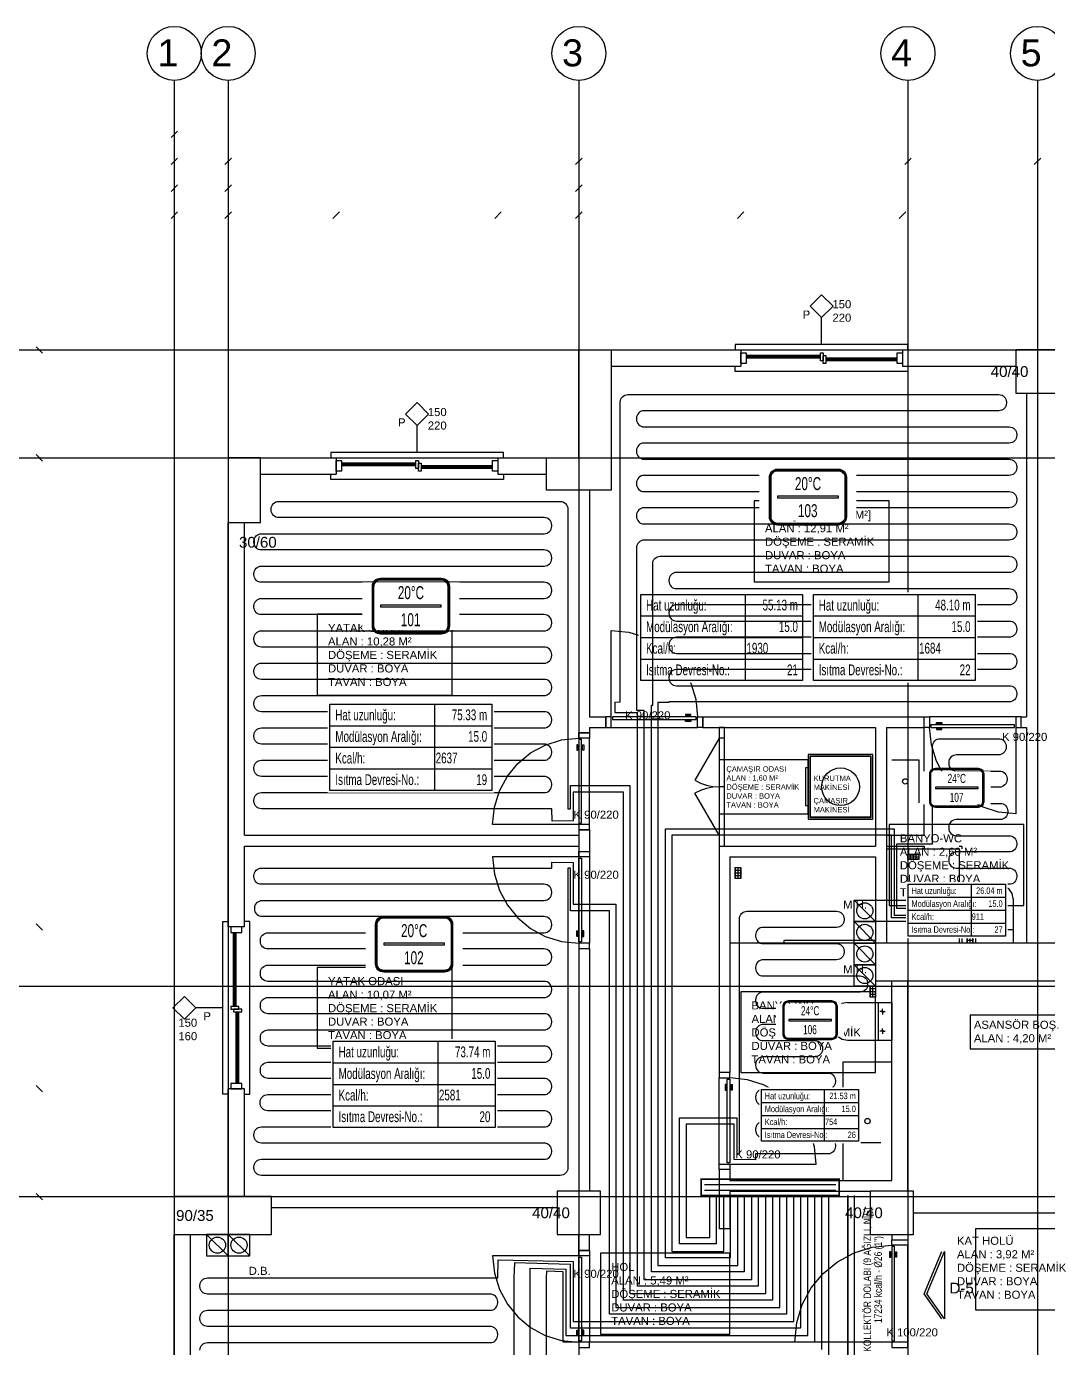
# Model space of a CAD drawing. Header units: centimetres. Extents: x -1224 to 8120, y -5771 to -1283.
# Drawn here: x 1289 to 2235, y -2508 to -1283 of the extents above; entities that cross this region are included whole.
import ezdxf
from ezdxf.enums import TextEntityAlignment as Align

# ---------------------------------------------------------------- set-up
doc = ezdxf.new("R2010")
doc.units = ezdxf.units.CM
for name, color, linetype in [('ROTAS-ISITMA-CAP', 41, 'Continuous'), ('ROTAS-ISITMA-DONUS-BORU', 30, 'Continuous'), ('ROTAS-ISITMA-ETIKET', 2, 'Continuous'), ('ROTAS-ISITMA-GIDIS-BORU', 10, 'Continuous'), ('ROTAS-ISITMA-KOLLEKTOR', 4, 'Continuous'), ('ROTAS-ISITMA-MAHAL-ETIKET', 2, 'Continuous'), ('ROTAS-ISITMA-PEX', 1, 'Continuous'), ('ROTAS-ISITMA-YAZI', 7, 'Continuous'), ('ROTAS-MIMARI', 8, 'Continuous'), ('ROTAS-MIMARI-KOLON', 8, 'Continuous'), ('ROTAS-MIMARI-YAZI', 8, 'Continuous')]:
    doc.layers.add(name, color=color, linetype=linetype)
doc.styles.add('ROTAS-YAZI', font='arial.ttf')

# ---------------------------------------------------------------- blocks, each defined once
blk = doc.blocks.new('ROTAS-YI-ETIKET')
at = {"color": 2}
for p, q in [((96.9, 0), (96.9, -80)), ((0, -20), (150, -20)), ((0, -40), (150, -40)), ((0, -60), (150, -60))]:
    blk.add_line(p, q, dxfattribs=at)
at = {"color": 2, "extrusion": (0, 0, -1)}
blk.add_lwpolyline([(-150, 0), (-150, -80), (0, -80), (0, 0)], close=True, dxfattribs=at)
at = {"color": 2, "style": 'ROTAS-YAZI', "width": 0.65}
for s, p in [('Hat uzunluğu:', (5, -10)), ('Modülasyon Aralığı:', (5, -30)), ('Kcal/h:', (5, -50)), ('Isıtma Devresi-No.:', (5, -70))]:
    blk.add_text(s, height=10, dxfattribs=at).set_placement(p, align=Align.MIDDLE_LEFT)
at = {"color": 2, "style": 'ROTAS-YAZI', "width": 0.65, "flags": 1}
for tag in ['ALAN', 'NO', 'DERECE', 'BORU', 'MAHAL']:
    blk.add_attdef(tag, (0, 0), '', height=5, dxfattribs=at)
at = {"color": 2, "style": 'ROTAS-YAZI', "width": 0.65}
for tag, p in [('UZ', (145.7, -14.9)), ('AR', (145.7, -34.9)), ('NO1', (145.7, -75))]:
    blk.add_attdef(tag, text='', height=10, dxfattribs=at).set_placement(p, align=Align.RIGHT)
blk.add_attdef('YER', (98, -54.9), '', height=10, dxfattribs=at)
blk = doc.blocks.new('ROTAS-YI-MAHAL')
at = {"color": 2, "extrusion": (0, 0, -1)}
for points in [[(35.7, -18.4), (35.7, 18.4, 0.414214), (28.2, 25.9), (-28.2, 25.9, 0.414214), (-35.7, 18.4), (-35.7, -18.4, 0.414214), (-28.2, -25.9), (28.2, -25.9, 0.414214)], [(34.2, -18.4), (34.2, 18.4, 0.414214), (28.2, 24.4), (-28.2, 24.4, 0.414214), (-34.2, 18.4), (-34.2, -18.4, 0.414214), (-28.2, -24.4), (28.2, -24.4, 0.414214)]]:
    blk.add_lwpolyline(points, format="xyb", close=True, dxfattribs=at)
at = {"color": 4, "extrusion": (0, 0, -1)}
for points in [[(35.2, -18.4), (35.2, 18.4, 0.414214), (28.2, 25.4), (-28.2, 25.4, 0.414214), (-35.2, 18.4), (-35.2, -18.4, 0.414214), (-28.2, -25.4), (28.2, -25.4, 0.414214)], [(34.7, -18.4), (34.7, 18.4, 0.414214), (28.2, 24.9), (-28.2, 24.9, 0.414214), (-34.7, 18.4), (-34.7, -18.4, 0.414214), (-28.2, -24.9), (28.2, -24.9, 0.414214)]]:
    blk.add_lwpolyline(points, format="xyb", close=True, dxfattribs=at)
at = {"color": 2, "extrusion": (0, 0, -1)}
blk.add_lwpolyline([(28.2, -0.8), (-28.2, -0.8), (-28.2, 0.8), (28.2, 0.8)], close=True, dxfattribs=at)
at = {"color": 4, "style": 'ROTAS-YAZI', "width": 0.65}
blk.add_attdef('DERECE', (-12.1, 6.5), '', height=12, dxfattribs=at)
at = {"color": 2, "style": 'ROTAS-YAZI', "width": 0.65, "flags": 1}
for tag in ['ALAN', 'MAHAL']:
    blk.add_attdef(tag, (0, 0), '', height=5, dxfattribs=at)
at = {"color": 1, "style": 'ROTAS-YAZI', "width": 0.65}
blk.add_attdef('NO', (-9.3, -18.6), '', height=12, dxfattribs=at)

msp = doc.modelspace()

# ---------------------------------------------------------------- linework, layer by layer
at = {"layer": 'ROTAS-ISITMA-DONUS-BORU', "const_width": 1.5}
msp.add_lwpolyline([(2056, -2883), (2056, -2367)], dxfattribs=at)
at = {"layer": 'ROTAS-ISITMA-GIDIS-BORU', "const_width": 1.5}
msp.add_lwpolyline([(2050, -2883), (2050, -2367)], dxfattribs=at)
at = {"layer": 'ROTAS-ISITMA-KOLLEKTOR'}
for p, q in [((1917, -2357), (2039, -2357)), ((1917, -2362), (2039, -2362))]:
    msp.add_line(p, q, dxfattribs=at)
at = {"layer": 'ROTAS-ISITMA-KOLLEKTOR', "const_width": 1.5}
msp.add_lwpolyline([(1914, -2367), (2042, -2367), (2042, -2352), (1914, -2352)], close=True, dxfattribs=at)
at = {"layer": 'ROTAS-ISITMA-PEX'}
for points in [[(1967, -2367), (1967, -2451), (1855, -2451), (1855, -1923), (1855, -1919.5), (1834.4, -1919.5), (1834.2, -1909.6), (1839.1, -1909.4), (1839.1, -1631.4, -0.414214), (1846.1, -1624.4), (2189.9, -1624.4, -0.414214), (2196.9, -1631.4), (2196.9, -1632.4, -0.414214), (2189.9, -1639.4), (1861.1, -1639.4, 0.414214), (1854.1, -1646.4), (1854.1, -1647.4, 0.414214), (1861.1, -1654.4), (2199.5, -1654.4, -0.414214), (2206.5, -1661.4), (2206.5, -1662.4, -0.414214), (2199.5, -1669.4), (1861.1, -1669.4, 0.414214), (1854.1, -1676.4), (1854.1, -1677.4, 0.414214), (1861.1, -1684.4), (2199.5, -1684.4, -0.414214), (2206.5, -1691.4), (2206.5, -1692.4, -0.414214), (2199.5, -1699.4), (1861.1, -1699.4, 0.414214), (1854.1, -1706.4), (1854.1, -1707.4, 0.414214), (1861.1, -1714.4), (2199.5, -1714.4, -0.414214), (2206.5, -1721.4), (2206.5, -1722.4, -0.414214), (2199.5, -1729.4), (1861.1, -1729.4, 0.414214), (1854.1, -1736.4), (1854.1, -1737.4, 0.414214), (1861.1, -1744.4), (2199.5, -1744.4, -0.414214), (2206.5, -1751.4), (2206.5, -1752.4, -0.414214), (2199.5, -1759.4), (1861.1, -1759.4, 0.414214), (1854.1, -1766.4), (1854.1, -1909.4), (1854.1, -1917), (1861, -1917), (1861, -1923), (1861, -2445), (1961, -2445), (1961, -2367)], [(1980, -2367), (1980, -2464), (1842, -2464), (1842, -1993), (1801, -1993), (1795.5, -1993), (1795.5, -2019.6), (1775.8, -2020.1), (1775.5, -2008.5), (1506.5, -2008.5, -0.414214), (1499.5, -2001.5), (1499.5, -2000.5, -0.414214), (1506.5, -1993.5), (1768.5, -1993.5, 0.414214), (1775.5, -1986.5), (1775.5, -1985.5, 0.414214), (1768.5, -1978.5), (1506.5, -1978.5, -0.414214), (1499.5, -1971.5), (1499.5, -1970.5, -0.414214), (1506.5, -1963.5), (1768.5, -1963.5, 0.414214), (1775.5, -1956.5), (1775.5, -1955.5, 0.414214), (1768.5, -1948.5), (1506.5, -1948.5, -0.414214), (1499.5, -1941.5), (1499.5, -1940.5, -0.414214), (1506.5, -1933.5), (1768.5, -1933.5, 0.414214), (1775.5, -1926.5), (1775.5, -1925.5, 0.414214), (1768.5, -1918.5), (1506.5, -1918.5, -0.414214), (1499.5, -1911.5), (1499.5, -1910.5, -0.414214), (1506.5, -1903.5), (1768.5, -1903.5, 0.414214), (1775.5, -1896.5), (1775.5, -1895.5, 0.414214), (1768.5, -1888.5), (1506.5, -1888.5, -0.414214), (1499.5, -1881.5), (1499.5, -1880.5, -0.414214), (1506.5, -1873.5), (1768.5, -1873.5, 0.414214), (1775.5, -1866.5), (1775.5, -1865.5, 0.414214), (1768.5, -1858.5), (1506.5, -1858.5, -0.414214), (1499.5, -1851.5), (1499.5, -1850.5, -0.414214), (1506.5, -1843.5), (1768.5, -1843.5, 0.414214), (1775.5, -1836.5), (1775.5, -1835.5, 0.414214), (1768.5, -1828.5), (1506.5, -1828.5, -0.414214), (1499.5, -1821.5), (1499.5, -1820.5, -0.414214), (1506.5, -1813.5), (1768.5, -1813.5, 0.414214), (1775.5, -1806.5), (1775.5, -1805.5, 0.414214), (1768.5, -1798.5), (1506.5, -1798.5, -0.414214), (1499.5, -1791.5), (1499.5, -1790.5, -0.414214), (1506.5, -1783.5), (1768.5, -1783.5, 0.414214), (1775.5, -1776.5), (1775.5, -1775.5, 0.414214), (1768.5, -1768.5), (1506.5, -1768.5, -0.414214), (1499.5, -1761.5), (1499.5, -1760.5, -0.414214), (1506.5, -1753.5), (1768.5, -1753.5, 0.414214), (1775.5, -1746.5), (1775.5, -1745.5, 0.414214), (1768.5, -1738.5), (1522.5, -1738.5, -0.414214), (1515.5, -1731.5), (1515.5, -1730.5, -0.414214), (1522.5, -1723.5), (1783.5, -1723.5, -0.414214), (1790.5, -1730.5), (1790.5, -2008.5), (1793, -2008.5), (1793, -1987), (1801, -1987), (1848, -1987), (1848, -2458), (1974, -2458), (1974, -2367)], [(1993, -2367), (1993, -2477), (1829, -2477), (1829, -2103), (1801, -2103), (1793, -2103), (1793, -2063.5), (1790.5, -2063.5), (1790.5, -2341.5, -0.414214), (1783.5, -2348.5), (1506.5, -2348.5, -0.414214), (1499.5, -2341.5), (1499.5, -2340.5, -0.414214), (1506.5, -2333.5), (1768.5, -2333.5, 0.414214), (1775.5, -2326.5), (1775.5, -2325.5, 0.414214), (1768.5, -2318.5), (1506.5, -2318.5, -0.414214), (1499.5, -2311.5), (1499.5, -2310.5, -0.414214), (1506.5, -2303.5), (1768.5, -2303.5, 0.414214), (1775.5, -2296.5), (1775.5, -2295.5, 0.414214), (1768.5, -2288.5), (1512.3, -2288.5, -0.414214), (1505.3, -2281.5), (1505.3, -2280.5, -0.414214), (1512.3, -2273.5), (1768.5, -2273.5, 0.414214), (1775.5, -2266.5), (1775.5, -2265.5, 0.414214), (1768.5, -2258.5), (1512.5, -2258.5, -0.414214), (1505.5, -2251.5), (1505.5, -2250.5, -0.414214), (1512.5, -2243.5), (1768.5, -2243.5, 0.414214), (1775.5, -2236.5), (1775.5, -2235.5, 0.414214), (1768.5, -2228.5), (1512.5, -2228.5, -0.414214), (1505.5, -2221.5), (1505.5, -2220.5, -0.414214), (1512.5, -2213.5), (1768.5, -2213.5, 0.414214), (1775.5, -2206.5), (1775.5, -2205.5, 0.414214), (1768.5, -2198.5), (1512.5, -2198.5, -0.414214), (1505.5, -2191.5), (1505.5, -2190.5, -0.414214), (1512.5, -2183.5), (1768.5, -2183.5, 0.414214), (1775.5, -2176.5), (1775.5, -2175.5, 0.414214), (1768.5, -2168.5), (1512.5, -2168.5, -0.414214), (1505.5, -2161.5), (1505.5, -2160.5, -0.414214), (1512.5, -2153.5), (1768.5, -2153.5, 0.414214), (1775.5, -2146.5), (1775.5, -2145.5, 0.414214), (1768.5, -2138.5), (1512.5, -2138.5, -0.414214), (1505.5, -2131.5), (1505.5, -2130.5, -0.414214), (1512.5, -2123.5), (1768.5, -2123.5, 0.414214), (1775.5, -2116.5), (1775.5, -2115.5, 0.414214), (1768.5, -2108.5), (1507.3, -2108.5, -0.414214), (1500.3, -2101.5), (1500.3, -2100.5, -0.414214), (1507.3, -2093.5), (1768.5, -2093.5, 0.414214), (1775.5, -2086.5), (1775.5, -2085.5, 0.414214), (1768.5, -2078.5), (1506.5, -2078.5, -0.414214), (1499.5, -2071.5), (1499.5, -2070.5, -0.414214), (1506.5, -2063.5), (1775.5, -2063.5), (1775.6, -2057.9), (1795.5, -2058.4), (1795.5, -2097), (1801, -2097), (1835, -2097), (1835, -2471), (1987, -2471), (1987, -2367)], [(1928, -2367), (1928, -2412), (1894, -2412), (1894, -2295), (1941, -2295), (1947, -2295), (1947, -2328.5), (1949.5, -2328.5), (1949.5, -2110.5, -0.414214), (1956.5, -2103.5), (2039.5, -2103.5, -0.414214), (2046.5, -2110.5), (2046.5, -2111.5, -0.414214), (2039.5, -2118.5), (1971.5, -2118.5, 0.414214), (1964.5, -2125.5), (1964.5, -2126.5, 0.414214), (1971.5, -2133.5), (2039.5, -2133.5, -0.414214), (2046.5, -2140.5), (2046.5, -2141.5, -0.414214), (2039.5, -2148.5), (1971.5, -2148.5, 0.414214), (1964.5, -2155.5), (1964.5, -2156.5, 0.414214), (1971.5, -2163.5), (2061.3, -2163.5, -0.414214), (2068.3, -2170.5), (2068.3, -2171.5, -0.414214), (2061.3, -2178.5), (1971.5, -2178.5, 0.414214), (1964.5, -2185.5), (1964.5, -2186.5, 0.414214), (1971.5, -2193.5), (2019.5, -2193.5, -0.414214), (2026.5, -2200.5), (2026.5, -2201.5, -0.414214), (2019.5, -2208.5), (1971.5, -2208.5, 0.414214), (1964.5, -2215.5), (1964.5, -2216.5, 0.414214), (1971.5, -2223.5), (2019.5, -2223.5, -0.414214), (2026.5, -2230.5), (2026.5, -2231.5, -0.414214), (2019.5, -2238.5), (1971.5, -2238.5, 0.414214), (1964.5, -2245.5), (1964.5, -2246.5, 0.414214), (1971.5, -2253.5), (2031.5, -2253.5, -0.414214), (2038.5, -2260.5), (2038.5, -2261.5, -0.414214), (2031.5, -2268.5), (1971.5, -2268.5, 0.414214), (1964.5, -2275.5), (1964.5, -2276.5, 0.414214), (1971.5, -2283.5), (2031.5, -2283.5, -0.414214), (2038.5, -2290.5), (2038.5, -2291.5, -0.414214), (2031.5, -2298.5), (1971.5, -2298.5, 0.414214), (1964.5, -2305.5), (1964.5, -2306.5, 0.414214), (1971.5, -2313.5), (2031.5, -2313.5, -0.414214), (2038.5, -2320.5), (2038.5, -2321.5, -0.414214), (2031.5, -2328.5), (1964.5, -2328.5), (1964.4, -2334.1), (1944.5, -2333.6), (1944.5, -2301), (1941, -2301), (1900, -2301), (1900, -2406), (1922, -2406), (1922, -2367)], [(1449.5, -2510.5, -0.414214), (1456.5, -2503.5), (1718.5, -2503.5, 0.414214), (1725.5, -2496.5), (1725.5, -2495.5, 0.414214), (1718.5, -2488.5), (1456.5, -2488.5, -0.414214), (1449.5, -2481.5), (1449.5, -2480.5, -0.414214), (1456.5, -2473.5), (1718.5, -2473.5, 0.414214), (1725.5, -2466.5), (1725.5, -2465.5, 0.414214), (1718.5, -2458.5), (1456.5, -2458.5, -0.414214), (1449.5, -2451.5), (1449.5, -2450.5, -0.414214), (1456.5, -2443.5), (1725.5, -2443.5), (1725.9, -2426.7), (1795.5, -2428.4), (1795.5, -2484), (1801, -2484), (2000, -2484), (2000, -2367)], [(2006, -2367), (2006, -2490), (1801, -2490), (1793, -2490), (1793, -2430.9), (1740.9, -2429.5), (1740.5, -2443.5), (1740.5, -2721.5, -0.414214)], [(2019, -2367), (2019, -2503), (1801, -2503), (1786, -2503), (1786, -2437.7), (1770.7, -2437.3), (1770.5, -2443.5), (1770.5, -2991.5, -0.414214)]]:
    msp.add_lwpolyline(points, format="xyb", dxfattribs=at)
for points in [[(1755.5, -2736.5), (1755.5, -2443.5), (1755.7, -2434.4), (1788.5, -2435.3), (1788.5, -2497), (1801, -2497), (2013, -2497), (2013, -2367)], [(2026, -2510), (2026, -2367)], [(2032, -2367), (2032, -2516)]]:
    msp.add_lwpolyline(points, dxfattribs=at)
at = {"layer": 'ROTAS-MIMARI'}
for points in [[(1425.7, -1333.1), (1425.7, -3298.1)], [(1475.7, -1333.1), (1475.7, -3298.1)], [(1800.7, -1333.1), (1800.7, -3298.1)], [(2105.7, -1333.1), (2105.7, -3298.1)], [(2225.7, -1333.1), (2225.7, -3298.1)], [(1428.7, -1380.1), (1422.7, -1386.1)], [(1428.7, -1405.1), (1422.7, -1411.1)], [(1472.7, -1411.1), (1478.7, -1405.1)], [(1478.7, -1405.1), (1472.7, -1411.1)], [(1797.7, -1411.1), (1803.7, -1405.1)], [(1803.7, -1405.1), (1797.7, -1411.1)], [(2108.7, -1405.1), (2102.7, -1411.1)], [(2102.7, -1411.1), (2108.7, -1405.1)], [(2222.7, -1411.1), (2228.7, -1405.1)], [(2228.7, -1405.1), (2222.7, -1411.1)], [(1428.7, -1430.1), (1422.7, -1436.1)], [(1472.7, -1436.1), (1478.7, -1430.1)], [(1478.7, -1430.1), (1472.7, -1436.1)], [(1797.7, -1436.1), (1803.7, -1430.1)], [(1803.7, -1430.1), (1797.7, -1436.1)], [(1428.7, -1455.1), (1422.7, -1461.1)], [(1472.7, -1461.1), (1478.7, -1455.1)], [(1478.7, -1455.1), (1472.7, -1461.1)], [(1572.7, -1461.1), (1578.7, -1455.1)], [(1578.7, -1455.1), (1572.7, -1461.1)], [(1722.7, -1461.1), (1728.7, -1455.1)], [(1728.7, -1455.1), (1722.7, -1461.1)], [(1803.7, -1455.1), (1797.7, -1461.1)], [(1797.7, -1461.1), (1803.7, -1455.1)], [(1947.7, -1461.1), (1953.7, -1455.1)], [(1953.7, -1455.1), (1947.7, -1461.1)], [(2097.7, -1461.1), (2103.7, -1455.1)], [(2103.7, -1455.1), (2097.7, -1461.1)], [(2025.7, -1578.1), (2025.7, -1553.1)], [(1303.7, -1586.1), (1297.7, -1580.1)], [(2105.7, -1583.1), (2105.7, -1578.1), (1945.7, -1578.1), (1945.7, -1583.1)], [(1175.7, -1583.1), (3275.7, -1583.1)], [(1830.7, -1583.1), (1950.7, -1583.1)], [(1950.7, -1583.1), (1950.7, -1598.1)], [(2024.5, -1588.1), (1955.7, -1588.1)], [(2024.5, -1589.1), (1955.7, -1589.1)], [(2024.5, -1589.6), (1955.7, -1589.6)], [(2024.5, -1590.6), (1955.7, -1590.6)], [(2095.7, -1590.6), (2029.5, -1590.6)], [(2095.7, -1591.6), (2029.5, -1591.6)], [(2095.7, -1592.1), (2029.5, -1592.1)], [(2100.7, -1583.1), (2205.7, -1583.1)], [(2100.7, -1583.1), (2100.7, -1598.1)], [(1830.7, -1598.1), (1950.7, -1598.1)], [(2105.7, -1598.1), (2105.7, -1603.1), (1945.7, -1603.1), (1945.7, -1598.1)], [(2095.7, -1593.1), (2029.5, -1593.1)], [(2100.7, -1598.1), (2205.7, -1598.1)], [(2215.7, -1623.1), (2215.7, -1923.1)], [(1650.7, -1678.1), (1650.7, -1653.1)], [(1730.7, -1683.1), (1730.7, -1678.1), (1570.7, -1678.1), (1570.7, -1683.1)], [(1175.7, -1683.1), (3275.7, -1683.1)], [(1297.7, -1680.1), (1303.7, -1686.1)], [(1303.7, -1686.1), (1297.7, -1680.1)], [(1505.7, -1683.1), (1575.7, -1683.1)], [(1575.7, -1683.1), (1575.7, -1698.1)], [(1649.5, -1688.1), (1580.7, -1688.1)], [(1649.5, -1689.1), (1580.7, -1689.1)], [(1649.5, -1689.6), (1580.7, -1689.6)], [(1725.7, -1683.1), (1770.7, -1683.1)], [(1725.7, -1683.1), (1725.7, -1698.1)], [(1505.7, -1698.1), (1575.7, -1698.1)], [(1730.7, -1698.1), (1730.7, -1703.1), (1570.7, -1703.1), (1570.7, -1698.1)], [(1649.5, -1690.6), (1580.7, -1690.6)], [(1720.7, -1690.6), (1654.5, -1690.6)], [(1720.7, -1691.6), (1654.5, -1691.6)], [(1720.7, -1692.1), (1654.5, -1692.1)], [(1720.7, -1693.1), (1654.5, -1693.1)], [(1725.7, -1698.1), (1770.7, -1698.1)], [(1800.7, -1713.1), (1800.7, -1938.1)], [(1810.7, -1713.1), (1810.7, -1923.1)], [(1963.2, -1723.1), (1963.2, -1798.1), (2088.2, -1798.1), (2088.2, -1723.1), (1963.2, -1723.1)], [(1475.7, -2118.1), (1475.7, -1743.1)], [(1490.7, -2033.1), (1490.7, -1743.1)], [(1558.2, -1828.1), (1558.2, -1903.1), (1683.2, -1903.1), (1683.2, -1828.1), (1558.2, -1828.1)], [(1830.7, -1923.1), (1830.7, -1843.1)], [(1830.7, -1843.1), (1846.9, -1844.7), (1861.9, -1849.4), (1875.5, -1856.7), (1887.3, -1866.5), (1897.1, -1878.4), (1904.4, -1891.9), (1909.1, -1907), (1910.7, -1923.1)], [(1810.7, -1923.1), (1825.7, -1923.1)], [(1825.7, -1933.1), (1825.7, -1923.1)], [(1915.7, -1923.1), (2120.7, -1923.1)], [(1915.7, -1933.1), (1915.7, -1923.1)], [(2120.7, -1933.1), (2120.7, -1923.1)], [(2205.7, -1923.1), (2125.7, -1923.1)], [(2210.7, -1923.1), (2215.7, -1923.1)], [(2210.7, -1933.1), (2210.7, -1923.1)], [(1810.7, -1933.1), (1825.7, -1933.1)], [(1810.7, -1933.1), (1810.7, -1938.1)], [(1830.7, -1933.1), (1910.7, -1933.1)], [(1915.7, -1933.1), (2075.7, -1933.1)], [(2075.7, -1933.1), (2075.7, -2043.1)], [(2085.7, -1933.1), (2120.7, -1933.1)], [(2085.7, -1933.1), (2085.7, -2133.1)], [(2085.7, -2033.1), (2120.7, -2033.1), (2120.7, -1933.1)], [(2205.7, -2013.1), (2189.6, -2011.5), (2174.6, -2006.8), (2161, -1999.4), (2149.2, -1989.7), (2139.4, -1977.8), (2132, -1964.2), (2127.4, -1949.2), (2125.7, -1933.1)], [(2205.7, -1933.1), (2205.7, -2013.1)], [(2210.7, -1933.1), (2215.7, -1933.1)], [(2215.7, -1933.1), (2215.7, -2133.1)], [(1720.7, -2023.1), (1722.4, -2007), (1727, -1991.9), (1734.4, -1978.4), (1744.2, -1966.5), (1756, -1956.7), (1769.6, -1949.4), (1784.6, -1944.7), (1800.7, -1943.1)], [(1810.7, -1938.1), (1800.7, -1938.1)], [(1810.7, -2023.1), (1810.7, -1943.1)], [(1930.7, -1943.1), (1908.2, -1982.1)], [(1935.7, -1943.1), (1930.7, -1943.1)], [(1930.7, -1963.1), (1930.7, -2013.1), (2013.2, -2013.1), (2013.2, -1963.1), (1930.7, -1963.1)], [(2013.2, -1970.6), (2010.7, -1970.6), (2010.7, -2005.6), (2013.2, -2005.6)], [(2090.7, -1963.1), (2115.7, -1963.1), (2115.7, -2003.1)], [(1908.2, -1982.1), (1913.5, -1984.7), (1919.1, -1986.5), (1924.8, -1987.7), (1930.7, -1988.1)], [(1930.7, -1988.1), (1924.8, -1988.5), (1919.1, -1989.6), (1913.5, -1991.5), (1908.2, -1994.1)], [(1930.7, -2033.1), (1908.2, -1994.1)], [(1935.7, -1988.1), (1930.7, -1988.1)], [(1490.7, -2033.1), (1800.7, -2033.1)], [(1800.7, -2023.1), (1720.7, -2023.1)], [(1800.7, -2028.1), (1800.7, -2033.1)], [(1810.7, -2028.1), (1800.7, -2028.1)], [(1810.7, -2028.1), (1810.7, -2048.1)], [(1935.7, -2033.1), (1930.7, -2033.1)], [(2088.2, -2023.1), (2088.2, -2098.1), (2213.2, -2098.1), (2213.2, -2023.1), (2088.2, -2023.1)], [(1490.7, -2118.1), (1490.7, -2043.1)], [(1490.7, -2043.1), (1800.7, -2043.1)], [(1800.7, -2043.1), (1800.7, -2048.1)], [(1930.7, -2043.1), (2075.7, -2043.1)], [(1930.7, -2043.1), (1930.7, -2253.1)], [(2085.7, -2043.1), (2120.7, -2043.1)], [(2085.7, -2045.6), (2153.2, -2045.6)], [(2120.7, -2043.1), (2120.7, -2045.6)], [(2153.2, -2043.1), (2155.7, -2043.1)], [(2153.2, -2045.6), (2153.2, -2133.1)], [(2155.7, -2043.1), (2155.7, -2045.6)], [(1800.7, -2053.1), (1720.7, -2053.1)], [(1720.7, -2053.1), (1722.4, -2069.2), (1727, -2084.2), (1734.4, -2097.8), (1744.2, -2109.7), (1756, -2119.4), (1769.6, -2126.8), (1784.6, -2131.5), (1800.7, -2133.1)], [(1800.7, -2048.1), (1810.7, -2048.1)], [(1810.7, -2053.1), (1810.7, -2133.1)], [(1940.7, -2053.1), (2075.7, -2053.1)], [(1940.7, -2053.1), (1940.7, -2253.1)], [(2075.7, -2053.1), (2075.7, -2133.1)], [(2105.7, -2050.8), (2115.7, -2050.8)], [(2105.7, -2053.1), (2115.7, -2053.1)], [(2115.7, -2055.3), (2105.7, -2055.3)], [(2108.2, -2055.3), (2108.2, -2050.8)], [(2110.7, -2055.3), (2110.7, -2050.8)], [(2113.2, -2055.3), (2113.2, -2050.8)], [(1946, -2073.1), (1946, -2063.1)], [(1950.5, -2065.6), (1946, -2065.6)], [(1950.5, -2068.1), (1946, -2068.1)], [(1948.2, -2073.1), (1948.2, -2063.1)], [(1950.5, -2063.1), (1950.5, -2073.1)], [(1950.5, -2070.6), (1946, -2070.6)], [(2153.2, -2078.1), (2155.7, -2078.1)], [(2155.7, -2078.1), (2155.7, -2133.1)], [(2181.2, -2079.1), (2176.2, -2080.1), (2172, -2082.9), (2169.3, -2087), (2168.2, -2092.1)], [(2181.2, -2079.1), (2190.2, -2079.1)], [(2203.2, -2092.1), (2202.2, -2087), (2199.4, -2082.9), (2195.3, -2080.1), (2190.2, -2079.1)], [(2055.7, -2093.1), (2075.7, -2113.1)], [(2075.7, -2093.1), (2075.7, -2113.1)], [(2168.2, -2092.1), (2168.2, -2133.1)], [(2203.2, -2092.1), (2203.2, -2133.1)], [(1297.7, -2115.1), (1303.7, -2121.1)], [(1303.7, -2121.1), (1297.7, -2115.1)], [(1475.7, -2273.1), (1470.7, -2273.1), (1470.7, -2113.1), (1475.7, -2113.1)], [(1490.7, -2118.1), (1475.7, -2118.1)], [(1490.7, -2273.1), (1495.7, -2273.1), (1495.7, -2113.1), (1490.7, -2113.1)], [(2055.7, -2113.1), (2075.7, -2133.1)], [(1480.7, -2191.8), (1480.7, -2123.1)], [(1481.7, -2191.8), (1481.7, -2123.1)], [(1482.2, -2191.8), (1482.2, -2123.1)], [(1483.2, -2191.8), (1483.2, -2123.1)], [(2075.7, -2130.6), (1990.7, -2130.6)], [(1990.7, -2130.6), (1990.7, -2133.1)], [(2161, -2133.1), (2161, -2123.1)], [(2165.5, -2125.6), (2161, -2125.6)], [(2165.5, -2128.1), (2161, -2128.1)], [(2165.5, -2130.6), (2161, -2130.6)], [(2163.2, -2133.1), (2163.2, -2123.1)], [(2165.5, -2123.1), (2165.5, -2133.1)], [(2203.2, -2120.6), (2168.2, -2120.6)], [(2176, -2124.6), (2174.2, -2124.6)], [(2176.7, -2123.8), (2176.7, -2122.1)], [(2176.7, -2125.3), (2176.7, -2127.1)], [(2177.5, -2124.6), (2179.2, -2124.6)], [(2194, -2124.6), (2192.2, -2124.6)], [(2194.7, -2123.8), (2194.7, -2122.1)], [(2194.7, -2125.3), (2194.7, -2127.1)], [(2195.5, -2124.6), (2197.2, -2124.6)], [(1800.7, -2138.1), (1800.7, -2363.1)], [(1800.7, -2138.1), (1810.7, -2138.1)], [(1810.7, -2138.1), (1810.7, -2363.1)], [(2075.7, -2133.1), (1940.7, -2133.1)], [(2055.7, -2133.1), (2075.7, -2153.1)], [(2203.2, -2133.1), (2168.2, -2133.1)], [(1558.2, -2155.6), (1558.2, -2230.6), (1683.2, -2230.6), (1683.2, -2155.6), (1558.2, -2155.6)], [(2055.7, -2153.1), (2075.7, -2173.1)], [(2090.7, -2353.1), (2090.7, -2168.1)], [(2105.7, -2363.1), (2105.7, -2168.1)], [(1175.7, -2173.1), (3275.7, -2173.1)], [(1950.7, -2178.1), (1950.7, -2253.1), (2075.7, -2253.1), (2075.7, -2178.1), (1950.7, -2178.1)], [(2071, -2183.1), (2071, -2173.1)], [(2075.5, -2175.6), (2071, -2175.6)], [(2075.5, -2178.1), (2071, -2178.1)], [(2073.2, -2183.1), (2073.2, -2173.1)], [(2075.5, -2173.1), (2075.5, -2183.1)], [(2049.7, -2188.1), (2044.7, -2189.1), (2040.5, -2191.9), (2037.8, -2196), (2036.7, -2201.1)], [(2049.7, -2188.1), (2090.7, -2188.1)], [(2075.5, -2180.6), (2071, -2180.6)], [(2078.2, -2188.1), (2078.2, -2223.1)], [(2090.7, -2188.1), (2090.7, -2223.1)], [(1470.7, -2193.1), (1445.7, -2193.1)], [(1483.2, -2263.1), (1483.2, -2196.8)], [(1484.2, -2263.1), (1484.2, -2196.8)], [(1484.7, -2263.1), (1484.7, -2196.8)], [(1485.7, -2263.1), (1485.7, -2196.8)], [(2036.7, -2210.1), (2036.7, -2201.1)], [(2081.5, -2196.6), (2079.7, -2196.6)], [(2082.2, -2195.8), (2082.2, -2194.1)], [(2082.2, -2197.3), (2082.2, -2199.1)], [(2083, -2196.6), (2084.7, -2196.6)], [(2036.7, -2210.1), (2037.8, -2215.1), (2040.5, -2219.3), (2044.7, -2222.1), (2049.7, -2223.1)], [(2081.5, -2214.6), (2079.7, -2214.6)], [(2082.2, -2213.8), (2082.2, -2212.1)], [(2082.2, -2215.3), (2082.2, -2217.1)], [(2083, -2214.6), (2084.7, -2214.6)], [(2049.7, -2223.1), (2090.7, -2223.1)], [(1940.7, -2253.1), (1930.7, -2253.1)], [(2045.7, -2353.1), (2045.7, -2243.1), (2090.7, -2243.1)], [(1297.7, -2265.1), (1303.7, -2271.1)], [(1303.7, -2271.1), (1297.7, -2265.1)], [(1930.7, -2338.1), (1930.7, -2258.1)], [(2020.7, -2338.1), (2019.1, -2322), (2014.4, -2306.9), (2007.1, -2293.4), (1997.3, -2281.5), (1985.5, -2271.7), (1971.9, -2264.4), (1956.9, -2259.7), (1940.7, -2258.1)], [(1475.7, -2368.1), (1475.7, -2268.1)], [(1490.7, -2268.1), (1475.7, -2268.1)], [(1490.7, -2368.1), (1490.7, -2268.1)], [(2080.7, -2318.1), (2055.7, -2318.1), (2055.7, -2278.1)], [(1940.7, -2338.1), (2020.7, -2338.1)], [(1930.7, -2343.1), (1930.7, -2398.1)], [(1940.7, -2343.1), (1930.7, -2343.1)], [(1940.7, -2343.1), (1940.7, -2353.1)], [(1940.7, -2353.1), (2090.7, -2353.1)], [(1940.7, -2363.1), (1940.7, -2398.1)], [(1940.7, -2363.1), (2070.7, -2363.1)], [(1175.7, -2368.1), (3275.7, -2368.1)], [(1297.7, -2365.1), (1303.7, -2371.1)], [(1303.7, -2371.1), (1297.7, -2365.1)], [(1515.7, -2368.1), (1780.7, -2368.1)], [(2110.7, -2368.1), (2330.7, -2368.1)], [(1515.7, -2378.1), (1780.7, -2378.1)], [(2110.7, -2383.1), (2340.7, -2383.1)], [(1940.7, -2398.1), (1930.7, -2398.1)], [(1425.7, -2698.1), (1425.7, -2403.1)], [(1440.7, -2698.1), (1440.7, -2403.1)], [(1475.7, -2423.1), (1455.7, -2403.1)], [(1495.7, -2423.1), (1475.7, -2403.1)], [(1800.7, -2418.1), (1800.7, -2403.1)], [(1810.7, -2418.1), (1810.7, -2403.1)], [(2000.7, -2503.1), (2002.6, -2484.9), (2007.8, -2468.1), (2016.1, -2452.8), (2027.1, -2439.4), (2040.4, -2428.5), (2055.7, -2420.2), (2072.6, -2414.9), (2090.7, -2413.1)], [(2090.7, -2403.1), (2090.7, -2408.1)], [(2090.7, -2408.1), (2105.7, -2408.1)], [(2105.7, -2403.1), (2105.7, -2408.1)], [(2105.7, -2503.1), (2105.7, -2413.1)], [(1800.7, -2423.1), (1720.7, -2423.1)], [(1720.7, -2423.1), (1722.4, -2439.2), (1727, -2454.2), (1734.4, -2467.8), (1744.2, -2479.7), (1756, -2489.4), (1769.6, -2496.8), (1784.6, -2501.5), (1800.7, -2503.1)], [(1810.7, -2418.1), (1800.7, -2418.1)], [(1810.7, -2423.1), (1810.7, -2503.1)], [(1820.7, -2420.6), (1820.7, -2495.6), (1940.7, -2495.6), (1940.7, -2420.6), (1820.7, -2420.6)], [(2137, -2481.5), (2120.7, -2458.1), (2137, -2419)], [(2139.5, -2419), (2139.5, -2481.5), (2123.2, -2458.1), (2139.5, -2419)], [(2090.7, -2503.1), (2000.7, -2503.1)]]:
    msp.add_lwpolyline(points, dxfattribs=at)
for points in [[(2025.7, -1553.1), (2015.1, -1542.5), (2025.7, -1531.9), (2036.3, -1542.5), (2025.7, -1553.1)], [(1955.7, -1585.6), (1955.7, -1595.6), (1950.7, -1595.6), (1950.7, -1585.6), (1955.7, -1585.6)], [(2027, -1585.6), (2027, -1593.1), (2024.5, -1593.1), (2024.5, -1585.6), (2027, -1585.6)], [(2029.5, -1588.1), (2029.5, -1595.6), (2027, -1595.6), (2027, -1588.1), (2029.5, -1588.1)], [(2100.7, -1585.6), (2100.7, -1595.6), (2095.7, -1595.6), (2095.7, -1585.6), (2100.7, -1585.6)], [(1650.7, -1653.1), (1640.1, -1642.5), (1650.7, -1631.9), (1661.3, -1642.5), (1650.7, -1653.1)], [(1580.7, -1685.6), (1580.7, -1695.6), (1575.7, -1695.6), (1575.7, -1685.6), (1580.7, -1685.6)], [(1652, -1685.6), (1652, -1693.1), (1649.5, -1693.1), (1649.5, -1685.6), (1652, -1685.6)], [(1654.5, -1688.1), (1654.5, -1695.6), (1652, -1695.6), (1652, -1688.1), (1654.5, -1688.1)], [(1725.7, -1685.6), (1725.7, -1695.6), (1720.7, -1695.6), (1720.7, -1685.6), (1725.7, -1685.6)], [(1825.7, -1923.1), (1825.7, -1933.1), (1830.7, -1933.1), (1830.7, -1923.1), (1825.7, -1923.1)], [(1832, -1925.6), (1909.5, -1925.6), (1909.5, -1923.1), (1832, -1923.1), (1832, -1925.6)], [(1899.5, -1921.1), (1899.5, -1922.1), (1904.5, -1922.1), (1904.5, -1921.1), (1899.5, -1921.1)], [(1915.7, -1923.1), (1915.7, -1933.1), (1910.7, -1933.1), (1910.7, -1923.1), (1915.7, -1923.1)], [(2120.7, -1933.1), (2120.7, -1923.1), (2125.7, -1923.1), (2125.7, -1933.1), (2120.7, -1933.1)], [(2210.7, -1933.1), (2210.7, -1923.1), (2205.7, -1923.1), (2205.7, -1933.1), (2210.7, -1933.1)], [(1899.5, -1927.6), (1899.5, -1926.6), (1904.5, -1926.6), (1904.5, -1927.6), (1899.5, -1927.6)], [(1930.7, -2043.1), (1935.7, -2043.1), (1935.7, -1933.1), (1930.7, -1933.1), (1930.7, -2043.1)], [(2204.5, -1930.6), (2127, -1930.6), (2127, -1933.1), (2204.5, -1933.1), (2204.5, -1930.6)], [(2137, -1928.6), (2137, -1929.6), (2132, -1929.6), (2132, -1928.6), (2137, -1928.6)], [(2137, -1935.1), (2137, -1934.1), (2132, -1934.1), (2132, -1935.1), (2137, -1935.1)], [(1800.7, -1938.1), (1810.7, -1938.1), (1810.7, -1943.1), (1800.7, -1943.1), (1800.7, -1938.1)], [(1803.2, -2021.8), (1803.2, -1944.3), (1800.7, -1944.3), (1800.7, -2021.8), (1803.2, -2021.8)], [(1798.7, -1954.3), (1799.7, -1954.3), (1799.7, -1949.3), (1798.7, -1949.3), (1798.7, -1954.3)], [(1805.2, -1954.3), (1804.2, -1954.3), (1804.2, -1949.3), (1805.2, -1949.3), (1805.2, -1954.3)], [(2013.2, -2018.1), (2073.2, -2018.1), (2073.2, -1958.1), (2013.2, -1958.1), (2013.2, -2018.1)], [(2014.7, -2016.6), (2071.7, -2016.6), (2071.7, -1959.6), (2014.7, -1959.6), (2014.7, -2016.6)], [(2015.2, -2016.1), (2071.2, -2016.1), (2071.2, -1960.1), (2015.2, -1960.1), (2015.2, -2016.1)], [(1800.7, -2028.1), (1810.7, -2028.1), (1810.7, -2023.1), (1800.7, -2023.1), (1800.7, -2028.1)], [(1800.7, -2048.1), (1810.7, -2048.1), (1810.7, -2053.1), (1800.7, -2053.1), (1800.7, -2048.1)], [(1803.2, -2054.3), (1803.2, -2131.8), (1800.7, -2131.8), (1800.7, -2054.3), (1803.2, -2054.3)], [(2105.7, -2055.6), (2105.7, -2050.6), (2115.7, -2050.6), (2115.7, -2055.6), (2105.7, -2055.6)], [(1950.7, -2073.1), (1945.7, -2073.1), (1945.7, -2063.1), (1950.7, -2063.1), (1950.7, -2073.1)], [(2105.7, -2113.1), (2055.7, -2113.1), (2055.7, -2093.1), (2105.7, -2093.1), (2105.7, -2113.1)], [(1478.2, -2123.1), (1488.2, -2123.1), (1488.2, -2118.1), (1478.2, -2118.1), (1478.2, -2123.1)], [(2075.7, -2133.1), (2055.7, -2133.1), (2055.7, -2113.1), (2075.7, -2113.1), (2075.7, -2133.1)], [(1798.7, -2121.8), (1799.7, -2121.8), (1799.7, -2126.8), (1798.7, -2126.8), (1798.7, -2121.8)], [(1805.2, -2121.8), (1804.2, -2121.8), (1804.2, -2126.8), (1805.2, -2126.8), (1805.2, -2121.8)], [(2165.7, -2133.1), (2160.7, -2133.1), (2160.7, -2123.1), (2165.7, -2123.1), (2165.7, -2133.1)], [(1800.7, -2138.1), (1810.7, -2138.1), (1810.7, -2133.1), (1800.7, -2133.1), (1800.7, -2138.1)], [(2075.7, -2153.1), (2055.7, -2153.1), (2055.7, -2133.1), (2075.7, -2133.1), (2075.7, -2153.1)], [(2075.7, -2173.1), (2055.7, -2173.1), (2055.7, -2153.1), (2075.7, -2153.1), (2075.7, -2173.1)], [(2075.7, -2183.1), (2070.7, -2183.1), (2070.7, -2173.1), (2075.7, -2173.1), (2075.7, -2183.1)], [(1445.7, -2193.1), (1435.1, -2182.5), (1424.5, -2193.1), (1435.1, -2203.7), (1445.7, -2193.1)], [(1478.2, -2194.3), (1485.7, -2194.3), (1485.7, -2191.8), (1478.2, -2191.8), (1478.2, -2194.3)], [(1480.7, -2196.8), (1488.2, -2196.8), (1488.2, -2194.3), (1480.7, -2194.3), (1480.7, -2196.8)], [(2163.2, -2200), (2163.2, -2231.2), (2288.2, -2231.2), (2288.2, -2200), (2163.2, -2200)], [(1940.7, -2253.1), (1930.7, -2253.1), (1930.7, -2258.1), (1940.7, -2258.1), (1940.7, -2253.1)], [(1478.2, -2268.1), (1488.2, -2268.1), (1488.2, -2263.1), (1478.2, -2263.1), (1478.2, -2268.1)], [(1936.2, -2269.3), (1937.2, -2269.3), (1937.2, -2264.3), (1936.2, -2264.3), (1936.2, -2269.3)], [(1938.2, -2336.8), (1938.2, -2259.3), (1940.7, -2259.3), (1940.7, -2336.8), (1938.2, -2336.8)], [(1942.7, -2269.3), (1941.7, -2269.3), (1941.7, -2264.3), (1942.7, -2264.3), (1942.7, -2269.3)], [(1940.7, -2343.1), (1930.7, -2343.1), (1930.7, -2338.1), (1940.7, -2338.1), (1940.7, -2343.1)], [(2168.2, -2398.1), (2168.2, -2473.1), (2283.2, -2473.1), (2283.2, -2398.1), (2168.2, -2398.1)], [(1455.7, -2403.1), (1455.7, -2423.1), (1475.7, -2423.1), (1475.7, -2403.1), (1455.7, -2403.1)], [(1475.7, -2403.1), (1475.7, -2423.1), (1495.7, -2423.1), (1495.7, -2403.1), (1475.7, -2403.1)], [(2090.7, -2408.1), (2105.7, -2408.1), (2105.7, -2413.1), (2090.7, -2413.1), (2090.7, -2408.1)], [(1800.7, -2418.1), (1810.7, -2418.1), (1810.7, -2423.1), (1800.7, -2423.1), (1800.7, -2418.1)], [(1803.2, -2424.3), (1803.2, -2501.8), (1800.7, -2501.8), (1800.7, -2424.3), (1803.2, -2424.3)], [(2088.7, -2424.3), (2089.7, -2424.3), (2089.7, -2419.3), (2088.7, -2419.3), (2088.7, -2424.3)], [(2093.2, -2501.8), (2093.2, -2414.3), (2090.7, -2414.3), (2090.7, -2501.8), (2093.2, -2501.8)], [(2095.2, -2424.3), (2094.2, -2424.3), (2094.2, -2419.3), (2095.2, -2419.3), (2095.2, -2424.3)], [(1798.7, -2491.8), (1799.7, -2491.8), (1799.7, -2496.8), (1798.7, -2496.8), (1798.7, -2491.8)], [(1805.2, -2491.8), (1804.2, -2491.8), (1804.2, -2496.8), (1805.2, -2496.8), (1805.2, -2491.8)], [(1800.7, -2508.1), (1810.7, -2508.1), (1810.7, -2503.1), (1800.7, -2503.1), (1800.7, -2508.1)], [(2090.7, -2508.1), (2105.7, -2508.1), (2105.7, -2503.1), (2090.7, -2503.1), (2090.7, -2508.1)]]:
    msp.add_lwpolyline(points, close=True, dxfattribs=at)
for centre, radius in [((1425.7, -1308.1), 25), ((1475.7, -1308.1), 25), ((1800.7, -1308.1), 25), ((2105.7, -1308.1), 25), ((2225.7, -1308.1), 25), ((2043.2, -1988.1), 17.5), ((2103.2, -1983.1), 2.5), ((2065.7, -2103.1), 7.5), ((2065.7, -2123.1), 7.5), ((2176.7, -2124.6), 0.75), ((2194.7, -2124.6), 0.75), ((2065.7, -2143.1), 7.5), ((2065.7, -2163.1), 7.5), ((2082.2, -2196.6), 0.75), ((2082.2, -2214.6), 0.75), ((2068.2, -2298.1), 2.5), ((1465.7, -2413.1), 7.5), ((1485.7, -2413.1), 7.5)]:
    msp.add_circle(centre, radius, dxfattribs=at)
at = {"layer": 'ROTAS-MIMARI-KOLON'}
for points in [[(1830.7, -1583.1), (1830.7, -1713.1), (1770.7, -1713.1), (1770.7, -1683.1), (1800.7, -1683.1), (1800.7, -1583.1), (1830.7, -1583.1)], [(2205.7, -1623.1), (2245.7, -1623.1), (2245.7, -1583.1), (2205.7, -1583.1), (2205.7, -1623.1)], [(1475.7, -1743.1), (1505.7, -1743.1), (1505.7, -1683.1), (1475.7, -1683.1), (1475.7, -1743.1)], [(2375.7, -2168.1), (2375.7, -2133.1), (2075.7, -2133.1), (2075.7, -2168.1), (2375.7, -2168.1)], [(1780.7, -2403.1), (1820.7, -2403.1), (1820.7, -2363.1), (1780.7, -2363.1), (1780.7, -2403.1)], [(2070.7, -2403.1), (2110.7, -2403.1), (2110.7, -2363.1), (2070.7, -2363.1), (2070.7, -2403.1)], [(1425.7, -2368.1), (1425.7, -2403.1), (1515.7, -2403.1), (1515.7, -2368.1), (1425.7, -2368.1)]]:
    msp.add_lwpolyline(points, close=True, dxfattribs=at)

# ---------------------------------------------------------------- texts
at = {"layer": 'ROTAS-ISITMA-CAP', "style": 'ROTAS-YAZI', "width": 0.8}
msp.add_text('17234 kcal/h - Ø26 (1")', height=7, rotation=90, dxfattribs=at).set_placement((2078, -2445), align=Align.MIDDLE_CENTER)
at = {"layer": 'ROTAS-ISITMA-YAZI', "style": 'ROTAS-YAZI', "width": 0.8}
msp.add_text('KOLLEKTÖR DOLABI (9 AĞIZLI, NİŞ)', height=7, rotation=90, dxfattribs=at).set_placement((2068, -2445), align=Align.MIDDLE_CENTER)
at = {"layer": 'ROTAS-MIMARI-YAZI', "attachment_point": 1, "style": 'ROTAS-YAZI'}
for s, insert, char_height in [('1', (1410.1, -1295.1), 25), ('2', (1460.1, -1295.1), 25), ('3', (1785.1, -1295.1), 25), ('4', (2090.1, -1295.1), 25), ('5', (2210.1, -1295.1), 25), ('150\\P220', (2035.7, -1536.9), 7.5), ('P', (2008.1, -1546.5), 7.5), ('40/40', (2182.4, -1598.1), 10), ('150\\P220', (1660.7, -1636.9), 7.5), ('P', (1633.1, -1646.5), 7.5), ('ODA [MKA 11,05 M²]\\PALAN : 12,91 M² \\PDÖŞEME : SERAMİK\\PDUVAR : BOYA \\PTAVAN : BOYA', (1973.2, -1732.1), 7.5), ('30/60', (1485.7, -1756.4), 10), ('YATAK ODASI\\PALAN : 10,28 M² \\PDÖŞEME : SERAMİK\\PDUVAR : BOYA \\PTAVAN : BOYA', (1568.2, -1837.1), 7.5), ('K 90/220', (1843.6, -1918.1), 7.5), ('K 90/220', (2192.9, -1938.1), 7.5), ('ÇAMAŞIR ODASI\\PALAN : 1,60 M² \\PDÖŞEME : SERAMİK\\PDUVAR : BOYA \\PTAVAN : BOYA', (1937.4, -1969.1), 5), ('KURUTMA\\PMAKİNESİ', (2018.2, -1977.7), 5), ('ÇAMAŞIR\\PMAKİNESİ', (2018.2, -1998.5), 5), ('K 90/220', (1795.7, -2010.2), 7.5), ('BANYO-WC\\PALAN : 2,60 M² \\PDÖŞEME : SERAMİK\\PDUVAR : BOYA \\PTAVAN : BOYA', (2098.2, -2032.1), 7.5), ('K 90/220', (1795.7, -2065.9), 7.5), ('M.H.', (2045.6, -2093.6), 7.5), ('M.H.', (2045.6, -2153.6), 7.5), ('YATAK ODASI\\PALAN : 10,07 M² \\PDÖŞEME : SERAMİK\\PDUVAR : BOYA \\PTAVAN : BOYA', (1568.2, -2164.6), 7.5), ('BANYO-WC\\PALAN : 4,33 M² \\PDÖŞEME : SERAMİK\\PDUVAR : BOYA \\PTAVAN : BOYA', (1960.7, -2187.1), 7.5), ('150\\P160', (1429.5, -2203.1), 7.5), ('P', (1452.7, -2197.1), 7.5), ('ASANSÖR BOŞ.\\PALAN : 4,20 M² ', (2166.8, -2205), 7.5), ('K 90/220', (1945.7, -2325.2), 7.5), ('90/35', (1427.4, -2380.6), 10), ('40/40', (1757.4, -2378.1), 10), ('40/40', (2047.4, -2378.1), 10), ('KAT HOLÜ\\PALAN : 3,92 M² \\PDÖŞEME : SERAMİK\\PDUVAR : BOYA \\PTAVAN : BOYA', (2151.1, -2405.3), 7.5), ('D.B.', (1494.7, -2433.2), 7.5), ('K 90/220', (1795.7, -2435.9), 7.5), ('HOL\\PALAN : 5,49 M² \\PDÖŞEME : SERAMİK\\PDUVAR : BOYA \\PTAVAN : BOYA', (1830.7, -2429.6), 7.5), ('D-5', (2144.2, -2447.9), 10), ('K 100/220', (2085.7, -2490.2), 7.5)]:
    msp.add_mtext(s, dxfattribs=dict(at, insert=insert, char_height=char_height))

# ---------------------------------------------------------------- next in the draw order: wipeouts: each hides what was drawn before it
for points in [[(1968, -1741.5), (2058, -1741.5), (2058, -1697.5), (1968, -1697.5)], [(1600, -1842.6), (1690, -1842.6), (1690, -1798.6), (1600, -1798.6)], [(1856, -1891.7), (2010, -1891.7), (2010, -1807.7), (1856, -1807.7)], [(1568, -1993.5), (1722, -1993.5), (1722, -1909.5), (1568, -1909.5)], [(1603, -2156), (1693, -2156), (1693, -2112), (1603, -2112)], [(1571, -2306), (1725, -2306), (1725, -2222), (1571, -2222)]]:
    msp.add_wipeout(points)

# ---------------------------------------------------------------- next in the draw order: linework, layer by layer
at = {"layer": 'ROTAS-ISITMA-PEX'}
msp.add_lwpolyline([(1954, -2367), (1954, -2438), (1868, -2438), (1868, -1923), (1868, -1912.5), (1869.1, -1912.5), (1869.1, -1909.4), (1869.1, -1781.4, -0.414214), (1876.1, -1774.4), (2199.5, -1774.4, -0.414214), (2206.5, -1781.4), (2206.5, -1782.4, -0.414214), (2199.5, -1789.4), (1891.1, -1789.4, 0.414214), (1884.1, -1796.4), (1884.1, -1797.4, 0.414214), (1891.1, -1804.4), (2199.5, -1804.4, -0.414214), (2206.5, -1811.4), (2206.5, -1812.4, -0.414214), (2199.5, -1819.4), (1891.1, -1819.4, 0.414214), (1884.1, -1826.4), (1884.1, -1827.4, 0.414214), (1891.1, -1834.4), (2199.5, -1834.4, -0.414214), (2206.5, -1841.4), (2206.5, -1842.4, -0.414214), (2199.5, -1849.4), (1891.1, -1849.4, 0.414214), (1884.1, -1856.4), (1884.1, -1857.4, 0.414214), (1891.1, -1864.4), (2199.5, -1864.4, -0.414214), (2206.5, -1871.4), (2206.5, -1872.4, -0.414214), (2199.5, -1879.4), (1891.1, -1879.4, 0.414214), (1884.1, -1886.4), (1884.1, -1887.4, 0.414214), (1891.1, -1894.4), (2199.5, -1894.4, -0.414214), (2206.5, -1901.4), (2206.5, -1902.4, -0.414214), (2199.5, -1909.4), (1884.1, -1909.4), (1884.1, -1910), (1874, -1910), (1874, -1923), (1874, -2432), (1948, -2432), (1948, -2367)], format="xyb", dxfattribs=at)

# ---------------------------------------------------------------- next in the draw order: block references
at = {"layer": 'ROTAS-ISITMA-ETIKET'}
for p, values in [((1858, -1809.7), {'UZ': '55.13 m', 'AR': '15.0', 'NO1': '21', 'YER': '1930'}), ((1570, -1911.5), {'UZ': '75.33 m', 'AR': '15.0', 'NO1': '19', 'YER': '2637'}), ((1573, -2224), {'UZ': '73.74 m', 'AR': '15.0', 'NO1': '20', 'YER': '2581'})]:
    msp.add_blockref('ROTAS-YI-ETIKET', p, dxfattribs=at).add_auto_attribs(values)
at = {"layer": 'ROTAS-ISITMA-MAHAL-ETIKET'}
for p, values in [((2013, -1719.5), {'DERECE': '20%%DC', 'NO': '103'}), ((1645, -1820.6), {'DERECE': '20%%DC', 'NO': '101'}), ((1648, -2134), {'DERECE': '20%%DC', 'NO': '102'})]:
    msp.add_blockref('ROTAS-YI-MAHAL', p, dxfattribs=at).add_auto_attribs(values)

# ---------------------------------------------------------------- next in the draw order: wipeouts: each hides what was drawn before it
for points in [[(2016, -1891.7), (2170, -1891.7), (2170, -1807.7), (2016, -1807.7)], [(1983.5, -2219.9), (2046.5, -2219.9), (2046.5, -2189.1), (1983.5, -2189.1)], [(1968, -2318.8), (2062, -2318.8), (2062, -2266.8), (1968, -2266.8)]]:
    msp.add_wipeout(points)

# ---------------------------------------------------------------- next in the draw order: linework, layer by layer
at = {"layer": 'ROTAS-ISITMA-PEX'}
msp.add_lwpolyline([(1941, -2367), (1941, -2425), (1881, -2425), (1881, -2027), (2088, -2027), (2093, -2027), (2093, -2107), (2106.1, -2107), (2109.3, -2110.3), (2111.1, -2108.5), (2111.1, -2101), (2095.5, -2101), (2095.5, -2041), (2128.5, -2041), (2128.5, -1950.5, -0.414214), (2135.5, -1943.5), (2189.7, -1943.5, -0.414214), (2196.7, -1950.5), (2196.7, -1951.5, -0.414214), (2189.7, -1958.5), (2150.5, -1958.5, 0.414214), (2143.5, -1965.5), (2143.5, -1966.5, 0.414214), (2150.5, -1973.5), (2190.5, -1973.5, -0.414214), (2197.5, -1980.5), (2197.5, -1981.5, -0.414214), (2190.5, -1988.5), (2150.5, -1988.5, 0.414214), (2143.5, -1995.5), (2143.5, -1996.5, 0.414214), (2150.5, -2003.5), (2191.2, -2003.5, -0.414214), (2198.2, -2010.5), (2198.2, -2011.5, -0.414214), (2191.2, -2018.5), (2150.5, -2018.5, 0.414214), (2143.5, -2025.5), (2143.5, -2026.5, 0.414214), (2150.5, -2033.5), (2199.5, -2033.5, -0.414214), (2206.5, -2040.5), (2206.5, -2041.5, -0.414214), (2199.5, -2048.5), (2150.5, -2048.5, 0.414214), (2143.5, -2055.5), (2143.5, -2056.5, 0.414214), (2150.5, -2063.5), (2199.5, -2063.5, -0.414214), (2206.5, -2070.5), (2206.5, -2071.5, -0.414214), (2199.5, -2078.5), (2133.1, -2078.5, 0.414214), (2126.1, -2085.5), (2126.1, -2086.5, 0.414214), (2133.1, -2093.5), (2145.5, -2093.5, -0.414214), (2152.5, -2100.5), (2152.5, -2101.5, -0.414214), (2145.5, -2108.5), (2126.1, -2108.5), (2110.5, -2115), (2105, -2109.5), (2090.5, -2109.5), (2090.5, -2033), (2088, -2033), (1887, -2033), (1887, -2419), (1935, -2419), (1935, -2367)], format="xyb", dxfattribs=at)

# ---------------------------------------------------------------- next in the draw order: block references
at = {"layer": 'ROTAS-ISITMA-ETIKET'}
msp.add_blockref('ROTAS-YI-ETIKET', (2018, -1809.7), dxfattribs=at).add_auto_attribs({'UZ': '48.10 m', 'AR': '15.0', 'NO1': '22', 'YER': '1684'})
at = {"layer": 'ROTAS-ISITMA-ETIKET', "xscale": 0.6, "yscale": 0.6}
msp.add_blockref('ROTAS-YI-ETIKET', (1970, -2268.8), dxfattribs=at).add_auto_attribs({'UZ': '21.53 m', 'AR': '15.0', 'NO1': '26', 'YER': '754'})
at = {"layer": 'ROTAS-ISITMA-MAHAL-ETIKET', "xscale": 0.7, "yscale": 0.7}
msp.add_blockref('ROTAS-YI-MAHAL', (2015, -2204.5), dxfattribs=at).add_auto_attribs({'DERECE': '24%%DC', 'NO': '106'})

# ---------------------------------------------------------------- next in the draw order: wipeouts: each hides what was drawn before it
for points in [[(2119.4, -2004.5), (2182.4, -2004.5), (2182.4, -1973.7), (2119.4, -1973.7)], [(2104, -2128.5), (2198, -2128.5), (2198, -2076.5), (2104, -2076.5)]]:
    msp.add_wipeout(points)

# ---------------------------------------------------------------- next in the draw order: block references
at = {"layer": 'ROTAS-ISITMA-ETIKET', "xscale": 0.6, "yscale": 0.6}
msp.add_blockref('ROTAS-YI-ETIKET', (2106, -2078.5), dxfattribs=at).add_auto_attribs({'UZ': '26.04 m', 'AR': '15.0', 'NO1': '27', 'YER': '911'})
at = {"layer": 'ROTAS-ISITMA-MAHAL-ETIKET', "xscale": 0.7, "yscale": 0.7}
msp.add_blockref('ROTAS-YI-MAHAL', (2150.9, -1989.1), dxfattribs=at).add_auto_attribs({'DERECE': '24%%DC', 'NO': '107'})

doc.saveas('drawing.dxf')
